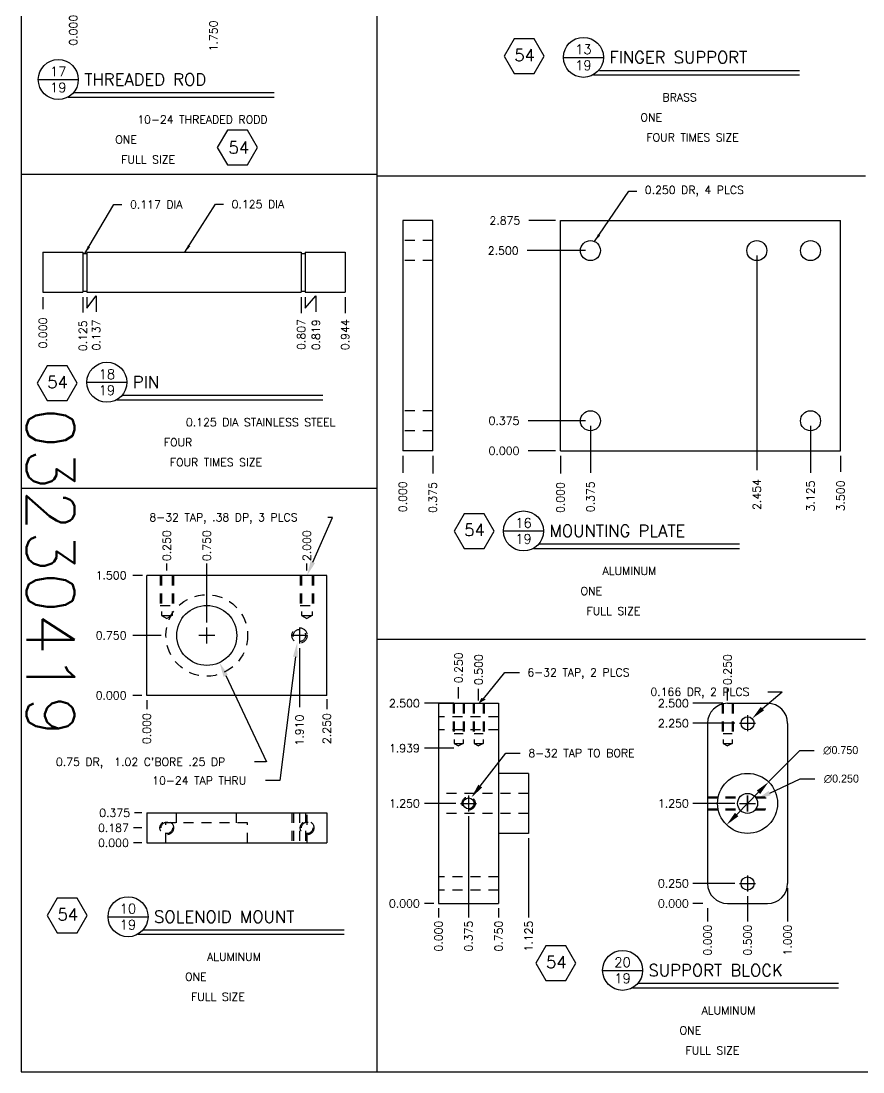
# Model space of a CAD drawing. Extents: x 0 to 33, y 0 to 24.
# Drawn here: x 0 to 10.52, y 0 to 13.13 of the extents above; entities that cross this region are included whole.
import ezdxf
from ezdxf.enums import TextEntityAlignment as Align

# ---------------------------------------------------------------- set-up
doc = ezdxf.new("R2010")
doc.units = 0
doc.header["$MEASUREMENT"] = 0
doc.linetypes.add('HIDDEN2', pattern=[0.1875, 0.125, -0.0625])
doc.layers.get('0').update_dxf_attribs({"linetype": 'CONTINUOUS'})
doc.layers.get('DEFPOINTS').update_dxf_attribs({"linetype": 'CONTINUOUS'})
for name, color, linetype in [('BORDER', 5, 'CONTINUOUS'), ('DIM', 1, 'CONTINUOUS'), ('HATCH', 2, 'CONTINUOUS'), ('HIDDEN2', 6, 'HIDDEN2'), ('OBJECT', 3, 'CONTINUOUS'), ('TEXT', 1, 'CONTINUOUS')]:
    doc.layers.add(name, color=color, linetype=linetype)
doc.styles.add('ROMANS', font='romans')
doc.styles.add('SIMPLEX', font='SIMPLEX')
doc.dimstyles.get("Standard").update_dxf_attribs({"dimtxt": 0.1, "dimasz": 0.18, "dimexe": 0.18, "dimexo": 0.063, "dimgap": 0.1, "dimtad": 0, "dimtih": 1, "dimtoh": 1, "dimdec": 3, "dimzin": 0, "dimdsep": 46, "dimtxsty": 'Standard', "dimcen": 0.1, "dimclrd": 1, "dimclre": 1, "dimclrt": 1, "dimadec": 0, "dimazin": 0, "dimtfac": 0.8, "dimtdec": 4, "dimtofl": 0, "dimtmove": 0, "dimatfit": 3, "dimfxl": 1, "dimtolj": 1, "dimtzin": 0, "dimarcsym": 0})
doc.dimstyles.new('STANDARD$6', dxfattribs={"dimtxt": 0.1, "dimasz": 0.1, "dimexe": 0.1, "dimexo": 0.063, "dimgap": 0.1, "dimtad": 0, "dimtih": 1, "dimtoh": 1, "dimdec": 3, "dimzin": 0, "dimdsep": 46, "dimtxsty": 'SIMPLEX', "dimcen": 0.05, "dimclrd": 1, "dimclre": 1, "dimclrt": 1, "dimadec": 0, "dimazin": 0, "dimtfac": 0.8, "dimtdec": 3, "dimtofl": 0, "dimtmove": 2, "dimatfit": 3, "dimfxl": 1, "dimtolj": 1, "dimtzin": 0, "dimarcsym": 0})
doc.dimstyles.new('STANDARD$7', dxfattribs={"dimtxt": 0.1, "dimasz": 0.1, "dimexe": 0.1, "dimexo": 0.063, "dimgap": 0.1, "dimtad": 0, "dimtih": 1, "dimtoh": 1, "dimdec": 3, "dimzin": 0, "dimdsep": 46, "dimtxsty": 'SIMPLEX', "dimcen": 0.05, "dimclrd": 1, "dimclre": 1, "dimclrt": 1, "dimadec": 0, "dimazin": 0, "dimtfac": 0.8, "dimtdec": 3, "dimtofl": 0, "dimtmove": 2, "dimatfit": 3, "dimfxl": 1, "dimtolj": 1, "dimtzin": 0, "dimarcsym": 0})

# ---------------------------------------------------------------- blocks, each defined once
blk = doc.blocks.new('*D11')
at = {"color": 1, "linetype": 'ByBlock', "transparency": 16777216}
for p, q in [((5.806, 8.684), (6.194, 9.079)), ((6.194, 9.079), (6.374, 9.079)), ((5.407, 8.277), (5.68, 8.556))]:
    blk.add_line(p, q, dxfattribs=at)
for points in [[(5.658, 8.577), (5.701, 8.535), (5.806, 8.684)], [(5.385, 8.299), (5.428, 8.256), (5.281, 8.149)]]:
    blk.add_solid(points, dxfattribs=at)
at = {"layer": 'DEFPOINTS', "color": 0, "linetype": 'ByBlock', "transparency": 16777216}
for p in [(5.806, 8.684), (5.281, 8.149)]:
    blk.add_point(p, dxfattribs=at)
at = {"color": 1, "linetype": 'ByBlock', "transparency": 16777216, "insert": (6.707, 9.079), "char_height": 0.1, "attachment_point": 5}
blk.add_mtext('\\A1;∅0.750', dxfattribs=at)
blk = doc.blocks.new('*D12')
at = {"color": 1, "linetype": 'ByBlock', "transparency": 16777216}
for p, q in [((5.82, 8.545), (6.202, 8.723)), ((6.202, 8.723), (6.382, 8.723)), ((5.443, 8.417), (5.643, 8.417)), ((5.543, 8.317), (5.543, 8.517))]:
    blk.add_line(p, q, dxfattribs=at)
blk.add_solid([(5.807, 8.572), (5.832, 8.518), (5.657, 8.469)], dxfattribs=at)
at = {"layer": 'DEFPOINTS', "color": 0, "linetype": 'ByBlock', "transparency": 16777216}
for p in [(5.657, 8.469), (5.43, 8.364)]:
    blk.add_point(p, dxfattribs=at)
at = {"color": 1, "linetype": 'ByBlock', "transparency": 16777216, "insert": (6.715, 8.723), "char_height": 0.1, "attachment_point": 5}
blk.add_mtext('\\A1;∅0.250', dxfattribs=at)
blk = doc.blocks.new('P-TITLE')
at = {"layer": 'OBJECT'}
for p, q in [((-1.562, -0.638), (-1.062, -0.638)), ((1.387, -0.862), (-1.188, -0.862)), ((-1.113, -0.8), (1.387, -0.8))]:
    blk.add_line(p, q, dxfattribs=at)
blk.add_circle((-1.312, -0.638), 0.25, dxfattribs=at)
at = {"layer": 'OBJECT', "style": 'ROMANS'}
for tag, p in [('NO.', (-1.312, -0.538)), ('PAGE', (-1.312, -0.738))]:
    blk.add_attdef(tag, text='', height=0.12, dxfattribs=at).set_placement(p, align=Align.MIDDLE)
for tag, p, height in [('DESCRIPTION', (-0.988, -0.712), 0.15), ('MATERIAL', (-0.325, -1.188), 0.1), ('#_REQUIRED', (-0.6, -1.438), 0.1), ('SCALE', (-0.525, -1.688), 0.1)]:
    blk.add_attdef(tag, p, '', height=height, dxfattribs=at)
at = {"layer": 'OBJECT', "style": 'ROMANS', "flags": 2}
for tag, p in [('MATERIAL:', (-1.163, -1.188)), ('REQD:', (-1.163, -1.438)), ('SCALE:', (-1.163, -1.688))]:
    blk.add_attdef(tag, p, '', height=0.1, dxfattribs=at)
blk = doc.blocks.new('*D44')
at = {"color": 1, "linetype": 'ByBlock', "transparency": 16777216}
blk.add_line((52.896, 4.791), (52.554, 4.791), dxfattribs=at)
at = {"layer": 'DEFPOINTS', "color": 0, "linetype": 'ByBlock', "transparency": 16777216}
for p in [(52.554, 4.791), (52.959, 4.791), (52.959, 4.791)]:
    blk.add_point(p, dxfattribs=at)
at = {"color": 1, "linetype": 'ByBlock', "transparency": 16777216, "insert": (52.254, 4.791), "char_height": 0.1, "attachment_point": 5, "style": 'SIMPLEX'}
blk.add_mtext('\\A1;0.000', dxfattribs=at)
blk = doc.blocks.new('*D45')
at = {"color": 1, "linetype": 'ByBlock', "transparency": 16777216}
blk.add_line((53.271, 5.166), (52.554, 5.166), dxfattribs=at)
at = {"layer": 'DEFPOINTS', "color": 0, "linetype": 'ByBlock', "transparency": 16777216}
for p in [(52.554, 5.166), (53.334, 5.166), (52.959, 4.791)]:
    blk.add_point(p, dxfattribs=at)
at = {"color": 1, "linetype": 'ByBlock', "transparency": 16777216, "insert": (52.254, 5.166), "char_height": 0.1, "attachment_point": 5, "style": 'SIMPLEX'}
blk.add_mtext('\\A1;0.375', dxfattribs=at)
blk = doc.blocks.new('*D46')
at = {"color": 1, "linetype": 'ByBlock', "transparency": 16777216}
blk.add_line((53.271, 7.291), (52.544, 7.291), dxfattribs=at)
at = {"layer": 'DEFPOINTS', "color": 0, "linetype": 'ByBlock', "transparency": 16777216}
for p in [(52.544, 7.291), (53.334, 7.291), (52.959, 4.791)]:
    blk.add_point(p, dxfattribs=at)
at = {"color": 1, "linetype": 'ByBlock', "transparency": 16777216, "insert": (52.244, 7.291), "char_height": 0.1, "attachment_point": 5, "style": 'SIMPLEX'}
blk.add_mtext('\\A1;2.500', dxfattribs=at)
blk = doc.blocks.new('*D47')
at = {"color": 1, "linetype": 'ByBlock', "transparency": 16777216}
blk.add_line((52.896, 7.666), (52.565, 7.666), dxfattribs=at)
at = {"layer": 'DEFPOINTS', "color": 0, "linetype": 'ByBlock', "transparency": 16777216}
for p in [(52.565, 7.666), (52.959, 7.666), (52.959, 4.791)]:
    blk.add_point(p, dxfattribs=at)
at = {"color": 1, "linetype": 'ByBlock', "transparency": 16777216, "insert": (52.265, 7.666), "char_height": 0.1, "attachment_point": 5, "style": 'SIMPLEX'}
blk.add_mtext('\\A1;2.875', dxfattribs=at)
blk = doc.blocks.new('*D48')
at = {"color": 1, "linetype": 'ByBlock', "transparency": 16777216}
blk.add_line((52.959, 4.728), (52.959, 4.507), dxfattribs=at)
at = {"layer": 'DEFPOINTS', "color": 0, "linetype": 'ByBlock', "transparency": 16777216}
for p in [(52.959, 4.791), (52.959, 4.791), (52.959, 4.507)]:
    blk.add_point(p, dxfattribs=at)
at = {"color": 1, "linetype": 'ByBlock', "transparency": 16777216, "insert": (52.959, 4.207), "char_height": 0.1, "attachment_point": 5, "rotation": 90, "style": 'SIMPLEX'}
blk.add_mtext('\\A1;0.000', dxfattribs=at)
blk = doc.blocks.new('*D49')
at = {"color": 1, "linetype": 'ByBlock', "transparency": 16777216}
blk.add_line((53.334, 5.103), (53.334, 4.517), dxfattribs=at)
at = {"layer": 'DEFPOINTS', "color": 0, "linetype": 'ByBlock', "transparency": 16777216}
for p in [(53.334, 5.166), (52.959, 4.791), (53.334, 4.517)]:
    blk.add_point(p, dxfattribs=at)
at = {"color": 1, "linetype": 'ByBlock', "transparency": 16777216, "insert": (53.334, 4.217), "char_height": 0.1, "attachment_point": 5, "rotation": 90, "style": 'SIMPLEX'}
blk.add_mtext('\\A1;0.375', dxfattribs=at)
blk = doc.blocks.new('*D50')
at = {"color": 1, "linetype": 'ByBlock', "transparency": 16777216}
blk.add_line((56.084, 5.103), (56.084, 4.517), dxfattribs=at)
at = {"layer": 'DEFPOINTS', "color": 0, "linetype": 'ByBlock', "transparency": 16777216}
for p in [(56.084, 5.166), (52.959, 4.791), (56.084, 4.517)]:
    blk.add_point(p, dxfattribs=at)
at = {"color": 1, "linetype": 'ByBlock', "transparency": 16777216, "insert": (56.084, 4.227), "char_height": 0.1, "attachment_point": 5, "rotation": 90, "style": 'SIMPLEX'}
blk.add_mtext('\\A1;3.125', dxfattribs=at)
blk = doc.blocks.new('*D51')
at = {"color": 1, "linetype": 'ByBlock', "transparency": 16777216}
blk.add_line((56.459, 4.728), (56.459, 4.528), dxfattribs=at)
at = {"layer": 'DEFPOINTS', "color": 0, "linetype": 'ByBlock', "transparency": 16777216}
for p in [(52.959, 4.791), (56.459, 4.791), (56.459, 4.528)]:
    blk.add_point(p, dxfattribs=at)
at = {"color": 1, "linetype": 'ByBlock', "transparency": 16777216, "insert": (56.459, 4.228), "char_height": 0.1, "attachment_point": 5, "rotation": 90, "style": 'SIMPLEX'}
blk.add_mtext('\\A1;3.500', dxfattribs=at)
blk = doc.blocks.new('*D52')
at = {"color": 1, "linetype": 'ByBlock', "transparency": 16777216}
blk.add_line((50.989, 4.728), (50.989, 4.517), dxfattribs=at)
at = {"layer": 'DEFPOINTS', "color": 0, "linetype": 'ByBlock', "transparency": 16777216}
for p in [(50.989, 4.791), (50.989, 4.791), (50.989, 4.517)]:
    blk.add_point(p, dxfattribs=at)
at = {"color": 1, "linetype": 'ByBlock', "transparency": 16777216, "insert": (50.989, 4.217), "char_height": 0.1, "attachment_point": 5, "rotation": 90, "style": 'SIMPLEX'}
blk.add_mtext('\\A1;0.000', dxfattribs=at)
blk = doc.blocks.new('*D53')
at = {"color": 1, "linetype": 'ByBlock', "transparency": 16777216}
blk.add_line((51.364, 4.728), (51.364, 4.507), dxfattribs=at)
at = {"layer": 'DEFPOINTS', "color": 0, "linetype": 'ByBlock', "transparency": 16777216}
for p in [(50.989, 4.791), (51.364, 4.791), (51.364, 4.507)]:
    blk.add_point(p, dxfattribs=at)
at = {"color": 1, "linetype": 'ByBlock', "transparency": 16777216, "insert": (51.364, 4.207), "char_height": 0.1, "attachment_point": 5, "rotation": 90, "style": 'SIMPLEX'}
blk.add_mtext('\\A1;0.375', dxfattribs=at)
blk = doc.blocks.new('*D54')
at = {"color": 1, "linetype": 'ByBlock', "transparency": 16777216}
blk.add_line((64.508, 15.714), (64.624, 15.714), dxfattribs=at)
at = {"layer": 'DEFPOINTS', "color": 0, "linetype": 'ByBlock', "transparency": 16777216}
for p in [(64.445, 15.714), (64.624, 15.714), (60.095, 15.189)]:
    blk.add_point(p, dxfattribs=at)
at = {"color": 1, "linetype": 'ByBlock', "transparency": 16777216, "insert": (64.921, 15.714), "char_height": 0.1, "attachment_point": 5, "style": 'SIMPLEX'}
blk.add_mtext('\\A1;0.526', dxfattribs=at)
blk = doc.blocks.new('*D56')
at = {"color": 1, "linetype": 'ByBlock', "transparency": 16777216}
for p, q in [((36.24, 10.549), (36.239, 10.827)), ((36.239, 10.827), (36.239, 10.627)), ((36.24, 10.686), (36.24, 10.549))]:
    blk.add_line(p, q, dxfattribs=at)
at = {"layer": 'DEFPOINTS', "color": 0, "linetype": 'ByBlock', "transparency": 16777216}
for p in [(36.24, 10.749), (36.24, 10.749), (36.239, 10.627)]:
    blk.add_point(p, dxfattribs=at)
at = {"color": 1, "linetype": 'ByBlock', "transparency": 16777216, "insert": (36.239, 10.327), "char_height": 0.1, "attachment_point": 5, "rotation": 90, "style": 'SIMPLEX'}
blk.add_mtext('\\A1;0.000', dxfattribs=at)
blk = doc.blocks.new('*D57')
at = {"color": 1, "linetype": 'ByBlock', "transparency": 16777216}
blk.add_line((37.99, 10.686), (37.99, 10.546), dxfattribs=at)
at = {"layer": 'DEFPOINTS', "color": 0, "linetype": 'ByBlock', "transparency": 16777216}
for p in [(36.24, 10.749), (37.99, 10.749), (37.99, 10.546)]:
    blk.add_point(p, dxfattribs=at)
at = {"color": 1, "linetype": 'ByBlock', "transparency": 16777216, "insert": (37.99, 10.256), "char_height": 0.1, "attachment_point": 5, "rotation": 90, "style": 'SIMPLEX'}
blk.add_mtext('\\A1;1.750', dxfattribs=at)
blk = doc.blocks.new('*D58')
at = {"color": 1, "linetype": 'ByBlock', "transparency": 16777216}
blk.add_line((57.88, 10.161), (57.88, 7.481), dxfattribs=at)
at = {"layer": 'DEFPOINTS', "color": 0, "linetype": 'ByBlock', "transparency": 16777216}
for p in [(57.88, 10.224), (55.426, 7.724), (57.88, 7.481)]:
    blk.add_point(p, dxfattribs=at)
at = {"color": 1, "linetype": 'ByBlock', "transparency": 16777216, "insert": (57.88, 7.178), "char_height": 0.1, "attachment_point": 5, "rotation": 90, "style": 'SIMPLEX'}
blk.add_mtext('\\A1;2.454', dxfattribs=at)
blk = doc.blocks.new('*D59')
at = {"color": 1, "linetype": 'ByBlock', "transparency": 16777216}
blk.add_line((42.472, 7.387), (42.472, 7.241), dxfattribs=at)
at = {"layer": 'DEFPOINTS', "color": 0, "linetype": 'ByBlock', "transparency": 16777216}
for p in [(42.472, 7.45), (42.472, 7.45), (42.472, 7.241)]:
    blk.add_point(p, dxfattribs=at)
at = {"color": 1, "linetype": 'ByBlock', "transparency": 16777216, "insert": (42.472, 6.941), "char_height": 0.1, "attachment_point": 5, "rotation": 90, "style": 'SIMPLEX'}
blk.add_mtext('\\A1;0.000', dxfattribs=at)
blk = doc.blocks.new('*D60')
at = {"color": 1, "linetype": 'ByBlock', "transparency": 16777216}
blk.add_line((42.972, 7.387), (42.972, 7.197), dxfattribs=at)
at = {"layer": 'DEFPOINTS', "color": 0, "linetype": 'ByBlock', "transparency": 16777216}
for p in [(42.472, 7.45), (42.972, 7.45), (42.972, 7.197)]:
    blk.add_point(p, dxfattribs=at)
at = {"color": 1, "linetype": 'ByBlock', "transparency": 16777216, "insert": (42.972, 6.907), "char_height": 0.1, "attachment_point": 5, "rotation": 90, "style": 'SIMPLEX'}
blk.add_mtext('\\A1;0.125', dxfattribs=at)
blk = doc.blocks.new('*D61')
at = {"color": 1, "linetype": 'ByBlock', "transparency": 16777216}
blk.add_line((45.7, 7.387), (45.7, 7.19), dxfattribs=at)
at = {"layer": 'DEFPOINTS', "color": 0, "linetype": 'ByBlock', "transparency": 16777216}
for p in [(42.472, 7.45), (45.7, 7.45), (45.7, 7.19)]:
    blk.add_point(p, dxfattribs=at)
at = {"color": 1, "linetype": 'ByBlock', "transparency": 16777216, "insert": (45.7, 6.923), "char_height": 0.1, "attachment_point": 5, "rotation": 90, "style": 'SIMPLEX'}
blk.add_mtext('\\A1;0.807', dxfattribs=at)
blk = doc.blocks.new('*D62')
at = {"color": 1, "linetype": 'ByBlock', "transparency": 16777216}
blk.add_line((46.248, 7.387), (46.248, 7.19), dxfattribs=at)
at = {"layer": 'DEFPOINTS', "color": 0, "linetype": 'ByBlock', "transparency": 16777216}
for p in [(42.472, 7.45), (46.248, 7.45), (46.248, 7.19)]:
    blk.add_point(p, dxfattribs=at)
at = {"color": 1, "linetype": 'ByBlock', "transparency": 16777216, "insert": (46.248, 6.92), "char_height": 0.1, "attachment_point": 5, "rotation": 90, "style": 'SIMPLEX'}
blk.add_mtext('\\A1;0.944', dxfattribs=at)
blk = doc.blocks.new('*D63')
at = {"color": 1, "linetype": 'ByBlock', "transparency": 16777216}
for p, q in [((43.02, 7.25), (43.139, 7.406)), ((43.02, 7.387), (43.02, 7.25)), ((43.139, 7.406), (43.139, 7.206))]:
    blk.add_line(p, q, dxfattribs=at)
at = {"layer": 'DEFPOINTS', "color": 0, "linetype": 'ByBlock', "transparency": 16777216}
for p in [(42.472, 7.45), (43.02, 7.45), (43.139, 7.206)]:
    blk.add_point(p, dxfattribs=at)
at = {"color": 1, "linetype": 'ByBlock', "transparency": 16777216, "insert": (43.139, 6.916), "char_height": 0.1, "attachment_point": 5, "rotation": 90, "style": 'SIMPLEX'}
blk.add_mtext('\\A1;0.137', dxfattribs=at)
blk = doc.blocks.new('*D64')
at = {"color": 1, "linetype": 'ByBlock', "transparency": 16777216}
for p, q in [((45.748, 7.25), (45.884, 7.406)), ((45.748, 7.387), (45.748, 7.25)), ((45.884, 7.406), (45.884, 7.206))]:
    blk.add_line(p, q, dxfattribs=at)
at = {"layer": 'DEFPOINTS', "color": 0, "linetype": 'ByBlock', "transparency": 16777216}
for p in [(42.472, 7.45), (45.748, 7.45), (45.884, 7.206)]:
    blk.add_point(p, dxfattribs=at)
at = {"color": 1, "linetype": 'ByBlock', "transparency": 16777216, "insert": (45.884, 6.918), "char_height": 0.1, "attachment_point": 5, "rotation": 90, "style": 'SIMPLEX'}
blk.add_mtext('\\A1;0.819', dxfattribs=at)

msp = doc.modelspace()

# ---------------------------------------------------------------- linework, layer by layer
at = {"layer": 'BORDER'}
for p, q in [((0, 21), (0, 0)), ((4.4446, 21), (4.4446, 0)), ((0, 11.21089), (4.4446, 11.21089)), ((4.4446, 11.19108), (10.55197, 11.19108)), ((0, 7.29016), (4.4446, 7.29016)), ((4.4446, 5.40383), (10.55197, 5.40383)), ((0, 0), (33, 0))]:
    msp.add_line(p, q, dxfattribs=at)
at = {"layer": 'DIM'}
for p, q in [((1.82143, 6.26214), (1.82143, 6.34919)), ((2.32143, 5.61213), (2.32143, 6.34919)), ((3.57143, 6.26214), (3.57143, 6.34919)), ((1.51607, 6.20214), (1.39764, 6.20214)), ((2.31902, 5.55214), (2.31902, 5.35214)), ((3.4799, 5.55214), (3.4799, 5.35214)), ((1.75296, 5.45214), (1.39764, 5.45214)), ((2.42143, 5.45214), (2.22143, 5.45214)), ((3.5799, 5.45214), (3.3799, 5.45214)), ((3.4799, 5.29215), (3.4799, 4.55509)), ((5.4678, 4.66405), (5.4678, 4.80767)), ((5.7178, 4.6413), (5.7178, 4.78492)), ((8.82851, 4.6413), (8.82851, 4.78492)), ((1.51143, 4.70214), (1.39764, 4.70214)), ((1.57143, 4.64214), (1.57143, 4.53125)), ((3.82143, 4.6571), (3.82143, 4.53125)), ((5.4078, 4.60405), (5.04306, 4.60405)), ((8.76851, 4.60405), (8.39331, 4.60405)), ((8.91851, 4.35438), (8.39331, 4.35438)), ((8.97851, 4.35438), (9.17851, 4.35438)), ((9.07851, 4.45438), (9.07851, 4.25438)), ((5.4078, 4.04339), (5.04306, 4.04339)), ((5.5928, 3.45405), (5.5928, 3.25405)), ((9.07851, 3.45438), (9.07851, 3.25438)), ((5.4328, 3.35405), (5.04306, 3.35405)), ((5.4928, 3.35405), (5.6928, 3.35405)), ((8.91851, 3.35438), (8.39331, 3.35438)), ((8.97851, 3.35438), (9.17851, 3.35438)), ((1.51143, 3.23558), (1.41746, 3.23558)), ((5.5928, 3.19405), (5.5928, 1.93009)), ((1.51143, 3.04808), (1.40737, 3.04808)), ((6.3428, 2.91938), (6.3428, 1.93009)), ((1.51143, 2.86058), (1.40737, 2.86058)), ((9.07851, 2.45438), (9.07851, 2.25438)), ((8.91851, 2.35438), (8.39331, 2.35438)), ((8.97851, 2.35438), (9.17851, 2.35438)), ((9.57851, 2.29405), (9.57851, 1.87838)), ((5.1578, 2.10405), (5.04306, 2.10405)), ((8.51851, 2.10405), (8.39331, 2.10405)), ((9.07851, 2.19438), (9.07851, 1.87838)), ((5.2178, 2.04405), (5.2178, 1.93009)), ((5.9678, 2.04405), (5.9678, 1.93009)), ((8.57851, 2.04405), (8.57851, 1.87838))]:
    msp.add_line(p, q, dxfattribs=at)
at = {"layer": 'DIM', "color": 1}
for p, q in [((5.78075, 4.66177), (6.04664, 4.99015)), ((6.04664, 4.99015), (6.22664, 4.99015)), ((5.73808, 3.57039), (6.05862, 3.98243)), ((6.05862, 3.98243), (6.23862, 3.98243))]:
    msp.add_line(p, q, dxfattribs=at)
for points in [[(5.80886, 4.65128), (5.75264, 4.67226), (5.7178, 4.60405)], [(5.76176, 3.55197), (5.7144, 3.58881), (5.62756, 3.42832)]]:
    msp.add_solid(points, dxfattribs=at)
at = {"layer": 'HATCH'}
for points in [[(6.16112, 12.90196), (6.03612, 12.68545), (6.16112, 12.46894), (6.41112, 12.46894), (6.53612, 12.68545), (6.41112, 12.90196)], [(2.57801, 11.76341), (2.45301, 11.5469), (2.57801, 11.3304), (2.82801, 11.3304), (2.95301, 11.5469), (2.82801, 11.76341)], [(0.32571, 8.81864), (0.20071, 8.60213), (0.32571, 8.38563), (0.57571, 8.38563), (0.70071, 8.60213), (0.57571, 8.81864)], [(5.53537, 6.97172), (5.41037, 6.75521), (5.53537, 6.53871), (5.78537, 6.53871), (5.91037, 6.75521), (5.78537, 6.97172)], [(0.45321, 2.17072), (0.32821, 1.95422), (0.45321, 1.73771), (0.70321, 1.73771), (0.82821, 1.95422), (0.70321, 2.17072)], [(6.55787, 1.57568), (6.43287, 1.35917), (6.55787, 1.14267), (6.80787, 1.14267), (6.93287, 1.35917), (6.80787, 1.57568)]]:
    msp.add_lwpolyline(points, close=True, dxfattribs=at)
at = {"layer": 'HIDDEN2'}
for p, q in [((5.14512, 10.38283), (4.77012, 10.38283)), ((5.14512, 10.13283), (4.77012, 10.13283)), ((5.14512, 8.25783), (4.77012, 8.25783)), ((5.14512, 8.00783), (4.77012, 8.00783)), ((1.73943, 6.20214), (1.73943, 5.82714)), ((1.75343, 6.20214), (1.75343, 5.70214)), ((1.88943, 6.20214), (1.88943, 5.70214)), ((1.90343, 6.20214), (1.90343, 5.82714)), ((3.48943, 6.20214), (3.48943, 5.82714)), ((3.50343, 6.20214), (3.50343, 5.70214)), ((3.63943, 6.20214), (3.63943, 5.70214)), ((3.65343, 6.20214), (3.65343, 5.82714)), ((1.73943, 5.82714), (1.90343, 5.82714)), ((3.48943, 5.82714), (3.65343, 5.82714)), ((1.75343, 5.70214), (1.88943, 5.70214)), ((1.75343, 5.70214), (1.82143, 5.66288)), ((1.88943, 5.70214), (1.82143, 5.66288)), ((3.50343, 5.70214), (3.63943, 5.70214)), ((3.50343, 5.70214), (3.57143, 5.66288)), ((3.63943, 5.70214), (3.57143, 5.66288)), ((5.3988, 4.60405), (5.3988, 4.22905)), ((5.4108, 4.60405), (5.4108, 4.10405)), ((5.5248, 4.60405), (5.5248, 4.10405)), ((5.5368, 4.60405), (5.5368, 4.22905)), ((5.6488, 4.60405), (5.6488, 4.22905)), ((5.6608, 4.60405), (5.6608, 4.10405)), ((5.7748, 4.60405), (5.7748, 4.10405)), ((5.7868, 4.60405), (5.7868, 4.22905)), ((8.75951, 4.60405), (8.75951, 4.22905)), ((8.77151, 4.60405), (8.77151, 4.10405)), ((8.88551, 4.60405), (8.88551, 4.10405)), ((8.89751, 4.60405), (8.89751, 4.22905)), ((5.9678, 4.43638), (5.2178, 4.43638)), ((5.9678, 4.27238), (5.2178, 4.27238)), ((5.4108, 4.22905), (5.5248, 4.22905)), ((5.6608, 4.22905), (5.7748, 4.22905)), ((8.77151, 4.22905), (8.88551, 4.22905)), ((5.4108, 4.10405), (5.5248, 4.10405)), ((5.4108, 4.10405), (5.4678, 4.07114)), ((5.5248, 4.10405), (5.4678, 4.07114)), ((5.6608, 4.10405), (5.7178, 4.07114)), ((5.6608, 4.10405), (5.7748, 4.10405)), ((5.7748, 4.10405), (5.7178, 4.07114)), ((8.77151, 4.10405), (8.88551, 4.10405)), ((8.77151, 4.10405), (8.82851, 4.07114)), ((8.88551, 4.10405), (8.82851, 4.07114)), ((6.3428, 3.47938), (5.2178, 3.47938)), ((8.57851, 3.43605), (8.98387, 3.43605)), ((8.57851, 3.42205), (8.97341, 3.42205)), ((9.17314, 3.43605), (9.32851, 3.43605)), ((9.1836, 3.42205), (9.32851, 3.42205)), ((8.57851, 3.28605), (8.97383, 3.28605)), ((9.18318, 3.28605), (9.32851, 3.28605)), ((1.94402, 3.11036), (1.94402, 3.23558)), ((2.69402, 3.11036), (2.69402, 3.23558)), ((3.3849, 3.23558), (3.3849, 2.86058)), ((3.4039, 3.23558), (3.4039, 2.86058)), ((3.4799, 3.23558), (3.4799, 2.86058)), ((3.5559, 3.23558), (3.5559, 2.86058)), ((3.5749, 2.86058), (3.5749, 3.23558)), ((6.3428, 3.22872), (5.2178, 3.22872)), ((8.57851, 3.27205), (8.98445, 3.27205)), ((9.17256, 3.27205), (9.32851, 3.27205)), ((2.82902, 3.11036), (1.80902, 3.11036)), ((1.80902, 2.86058), (1.80902, 3.11036)), ((2.82902, 2.86058), (2.82902, 3.11036)), ((5.9678, 2.43572), (5.2178, 2.43572)), ((5.9678, 2.27172), (5.2178, 2.27172))]:
    msp.add_line(p, q, dxfattribs=at)
for centre, radius in [((2.32143, 5.45214), 0.51), ((2.32143, 5.45214), 0.51), ((3.4799, 5.45214), 0.095), ((3.4799, 5.45214), 0.076), ((5.5928, 3.35405), 0.082), ((1.82143, 3.04808), 0.08547), ((1.82143, 3.04808), 0.07147), ((3.5749, 3.04808), 0.08547), ((3.5749, 3.04808), 0.07147)]:
    msp.add_circle(centre, radius, dxfattribs=at)
at = {"layer": 'OBJECT'}
for p, q in [((5.14512, 10.63283), (4.77012, 10.63283)), ((4.77012, 10.63283), (4.77012, 7.75783)), ((5.14512, 7.75783), (5.14512, 10.63283)), ((6.73976, 10.63283), (10.23976, 10.63283)), ((6.73976, 7.75783), (6.73976, 10.63283)), ((10.23976, 7.75783), (10.23976, 10.63283)), ((0.27334, 10.23736), (0.77334, 10.23736)), ((0.27334, 10.23736), (0.27334, 9.73736)), ((0.77334, 10.23736), (0.77334, 9.73736)), ((0.77334, 10.22136), (0.82134, 10.22136)), ((0.82134, 10.23736), (0.82134, 9.73736)), ((0.82134, 10.23736), (3.50134, 10.23736)), ((3.50134, 10.23736), (3.50134, 9.73736)), ((3.50134, 10.22136), (3.54934, 10.22136)), ((3.54934, 10.23736), (3.54934, 9.73736)), ((3.54934, 10.23736), (4.04934, 10.23736)), ((4.04934, 10.23736), (4.04934, 9.73736)), ((0.27334, 9.73736), (0.77334, 9.73736)), ((0.77334, 9.75336), (0.82134, 9.75336)), ((0.82134, 9.73736), (3.50134, 9.73736)), ((3.50134, 9.75336), (3.54934, 9.75336)), ((3.54934, 9.73736), (4.04934, 9.73736)), ((5.14512, 7.75783), (4.77012, 7.75783)), ((6.73976, 7.75783), (10.23976, 7.75783)), ((1.57143, 4.70214), (1.57143, 6.20214)), ((3.82143, 6.20214), (1.57143, 6.20214)), ((3.82143, 4.70214), (3.82143, 6.20214)), ((3.82143, 4.70214), (1.57143, 4.70214)), ((5.2178, 4.60405), (5.2178, 2.10405)), ((5.2178, 4.60405), (5.9678, 4.60405)), ((5.9678, 4.60405), (5.9678, 2.10405)), ((8.82851, 4.60405), (9.32851, 4.60405)), ((8.57851, 4.35405), (8.57851, 2.35405)), ((9.57851, 4.35405), (9.57851, 2.35405)), ((6.3428, 3.72938), (5.9678, 3.72938)), ((6.3428, 3.72938), (6.3428, 2.97938)), ((1.57143, 3.23558), (3.82143, 3.23558)), ((1.57143, 3.23558), (1.57143, 2.86058)), ((3.82143, 3.23558), (3.82143, 2.86058)), ((6.3428, 2.97938), (5.9678, 2.97938)), ((1.57143, 2.86058), (3.82143, 2.86058)), ((5.2178, 2.10405), (5.9678, 2.10405)), ((8.82851, 2.10405), (9.32851, 2.10405))]:
    msp.add_line(p, q, dxfattribs=at)
at = {"layer": 'OBJECT', "color": 1}
for p in [(9.26447, 4.53889), (9.33065, 4.7474)]:
    msp.add_line(p, (9.51065, 4.7474), dxfattribs=at)
at = {"layer": 'OBJECT'}
for centre, radius in [((7.11476, 10.25783), 0.125), ((9.19376, 10.25783), 0.125), ((9.86476, 10.25783), 0.125), ((7.11476, 8.13283), 0.125), ((9.86476, 8.13283), 0.125), ((2.32143, 5.45214), 0.375), ((9.07851, 4.35438), 0.082), ((9.07851, 3.35438), 0.375), ((5.5928, 3.35405), 0.068), ((9.07851, 3.35438), 0.125), ((9.07851, 3.35438), 0.125), ((9.07851, 2.35438), 0.082)]:
    msp.add_circle(centre, radius, dxfattribs=at)
for centre, start, end in [((8.82851, 4.35405), 90, 180), ((9.32851, 4.35405), 0, 90), ((8.82851, 2.35405), 180, 270), ((9.32851, 2.35405), 270, 0)]:
    msp.add_arc(centre, 0.25, start, end, dxfattribs=at)
at = {"layer": 'OBJECT', "color": 1}
msp.add_solid([(9.28538, 4.51737), (9.24356, 4.5604), (9.13538, 4.41345)], dxfattribs=at)
at = {"layer": 'TEXT', "color": 1}
for p, q in [((3.64627, 6.36702), (3.89126, 6.92637)), ((3.89126, 6.92637), (3.83283, 6.92637)), ((3.42809, 5.18321), (3.23381, 3.63907)), ((2.55758, 4.94989), (3.06724, 3.87292)), ((3.0589, 3.87292), (2.91698, 3.87292)), ((3.06484, 3.87292), (3.05649, 3.87292)), ((3.23381, 3.63907), (3.05381, 3.63907))]:
    msp.add_line(p, q, dxfattribs=at)
for points in [[(3.61879, 6.37905), (3.67375, 6.35498), (3.57405, 6.20214)], [(3.45786, 5.17949), (3.39832, 5.18694), (3.45045, 5.36182)], [(2.5847, 4.96272), (2.53047, 4.93706), (2.48059, 5.11259)]]:
    msp.add_solid(points, dxfattribs=at)

# ---------------------------------------------------------------- block references
at = {"layer": 'DIM'}
ref = msp.add_blockref('P-TITLE', (8.33957, 13.30941), dxfattribs=at)
ref.add_attrib('SCALE', 'FOUR TIMES SIZE', (7.81457, 11.62191), dxfattribs={"layer": 'OBJECT', "height": 0.1, "style": 'ROMANS'})
ref.add_attrib('#_REQUIRED', 'ONE', (7.73957, 11.87143), dxfattribs={"layer": 'OBJECT', "height": 0.1, "style": 'ROMANS'})
ref.add_attrib('MATERIAL', 'BRASS', (8.01457, 12.12191), dxfattribs={"layer": 'OBJECT', "height": 0.1, "style": 'ROMANS'})
ref.add_attrib('NO.', '13', dxfattribs={"layer": 'OBJECT', "height": 0.12, "style": 'ROMANS'}).set_placement((7.02707, 12.77191), align=Align.MIDDLE)
ref.add_attrib('DESCRIPTION', 'FINGER SUPPORT', (7.35207, 12.59691), dxfattribs={"layer": 'OBJECT', "height": 0.15, "style": 'ROMANS'})
ref.add_attrib('PAGE', '19', dxfattribs={"layer": 'OBJECT', "height": 0.12, "style": 'ROMANS'}).set_placement((7.02707, 12.57191), align=Align.MIDDLE)
ref = msp.add_blockref('P-TITLE', (1.7778, 13.03232), dxfattribs=at)
ref.add_attrib('SCALE', 'FULL SIZE', (1.2528, 11.34482), dxfattribs={"layer": 'OBJECT', "height": 0.1, "style": 'ROMANS'})
ref.add_attrib('#_REQUIRED', 'ONE', (1.1778, 11.59434), dxfattribs={"layer": 'OBJECT', "height": 0.1, "style": 'ROMANS'})
ref.add_attrib('MATERIAL', '10-24 THREADED RODD', (1.4528, 11.84482), dxfattribs={"layer": 'OBJECT', "height": 0.1, "style": 'ROMANS'})
ref.add_attrib('NO.', '17', dxfattribs={"layer": 'OBJECT', "height": 0.12, "style": 'ROMANS'}).set_placement((0.4653, 12.49482), align=Align.MIDDLE)
ref.add_attrib('DESCRIPTION', 'THREADED ROD', (0.7903, 12.31982), dxfattribs={"layer": 'OBJECT', "height": 0.15, "style": 'ROMANS'})
ref.add_attrib('PAGE', '19', dxfattribs={"layer": 'OBJECT', "height": 0.12, "style": 'ROMANS'}).set_placement((0.4653, 12.29482), align=Align.MIDDLE)
ref = msp.add_blockref('P-TITLE', (2.385, 9.25165), dxfattribs=at)
ref.add_attrib('SCALE', 'FOUR TIMES SIZE', (1.86, 7.56415), dxfattribs={"layer": 'OBJECT', "height": 0.1, "style": 'ROMANS'})
ref.add_attrib('#_REQUIRED', 'FOUR', (1.785, 7.81367), dxfattribs={"layer": 'OBJECT', "height": 0.1, "style": 'ROMANS'})
ref.add_attrib('MATERIAL', '0.125 DIA STAINLESS STEEL', (2.06, 8.06415), dxfattribs={"layer": 'OBJECT', "height": 0.1, "style": 'ROMANS'})
ref.add_attrib('NO.', '18', dxfattribs={"layer": 'OBJECT', "height": 0.12, "style": 'ROMANS'}).set_placement((1.0725, 8.71415), align=Align.MIDDLE)
ref.add_attrib('DESCRIPTION', 'PIN', (1.3975, 8.53915), dxfattribs={"layer": 'OBJECT', "height": 0.15, "style": 'ROMANS'})
ref.add_attrib('PAGE', '19', dxfattribs={"layer": 'OBJECT', "height": 0.12, "style": 'ROMANS'}).set_placement((1.0725, 8.51415), align=Align.MIDDLE)
ref = msp.add_blockref('P-TITLE', (7.59082, 7.39446), dxfattribs=at)
ref.add_attrib('SCALE', 'FULL SIZE', (7.06582, 5.70696), dxfattribs={"layer": 'OBJECT', "height": 0.1, "style": 'ROMANS'})
ref.add_attrib('#_REQUIRED', 'ONE', (6.99082, 5.95648), dxfattribs={"layer": 'OBJECT', "height": 0.1, "style": 'ROMANS'})
ref.add_attrib('MATERIAL', 'ALUMINUM', (7.26582, 6.20696), dxfattribs={"layer": 'OBJECT', "height": 0.1, "style": 'ROMANS'})
ref.add_attrib('NO.', '16', dxfattribs={"layer": 'OBJECT', "height": 0.12, "style": 'ROMANS'}).set_placement((6.27832, 6.85696), align=Align.MIDDLE)
ref.add_attrib('DESCRIPTION', 'MOUNTING PLATE', (6.60332, 6.68196), dxfattribs={"layer": 'OBJECT', "height": 0.15, "style": 'ROMANS'})
ref.add_attrib('PAGE', '19', dxfattribs={"layer": 'OBJECT', "height": 0.12, "style": 'ROMANS'}).set_placement((6.27832, 6.65696), align=Align.MIDDLE)
ref = msp.add_blockref('P-TITLE', (2.64934, 2.57697), dxfattribs=at)
ref.add_attrib('SCALE', 'FULL SIZE', (2.12434, 0.88947), dxfattribs={"layer": 'OBJECT', "height": 0.1, "style": 'ROMANS'})
ref.add_attrib('#_REQUIRED', 'ONE', (2.04934, 1.13899), dxfattribs={"layer": 'OBJECT', "height": 0.1, "style": 'ROMANS'})
ref.add_attrib('MATERIAL', 'ALUMINUM', (2.32434, 1.38947), dxfattribs={"layer": 'OBJECT', "height": 0.1, "style": 'ROMANS'})
ref.add_attrib('NO.', '10', dxfattribs={"layer": 'OBJECT', "height": 0.12, "style": 'ROMANS'}).set_placement((1.33684, 2.03947), align=Align.MIDDLE)
ref.add_attrib('DESCRIPTION', 'SOLENOID MOUNT', (1.66184, 1.86447), dxfattribs={"layer": 'OBJECT', "height": 0.15, "style": 'ROMANS'})
ref.add_attrib('PAGE', '19', dxfattribs={"layer": 'OBJECT', "height": 0.12, "style": 'ROMANS'}).set_placement((1.33684, 1.83947), align=Align.MIDDLE)
ref = msp.add_blockref('P-TITLE', (8.82883, 1.90715), dxfattribs=at)
ref.add_attrib('SCALE', 'FULL SIZE', (8.30383, 0.21965), dxfattribs={"layer": 'OBJECT', "height": 0.1, "style": 'ROMANS'})
ref.add_attrib('#_REQUIRED', 'ONE', (8.22883, 0.46917), dxfattribs={"layer": 'OBJECT', "height": 0.1, "style": 'ROMANS'})
ref.add_attrib('MATERIAL', 'ALUMINUM', (8.50383, 0.71965), dxfattribs={"layer": 'OBJECT', "height": 0.1, "style": 'ROMANS'})
ref.add_attrib('NO.', '20', dxfattribs={"layer": 'OBJECT', "height": 0.12, "style": 'ROMANS'}).set_placement((7.51633, 1.36965), align=Align.MIDDLE)
ref.add_attrib('DESCRIPTION', 'SUPPORT BLOCK', (7.84133, 1.19465), dxfattribs={"layer": 'OBJECT', "height": 0.15, "style": 'ROMANS'})
ref.add_attrib('PAGE', '19', dxfattribs={"layer": 'OBJECT', "height": 0.12, "style": 'ROMANS'}).set_placement((7.51633, 1.16965), align=Align.MIDDLE)

# ---------------------------------------------------------------- texts
at = {"layer": 'DIM', "style": 'SIMPLEX'}
for s, p in [('0.250', (1.87143, 6.38003)), ('0.750', (2.37142, 6.38003)), ('2.000', (3.62143, 6.38003)), ('0.250', (5.5178, 4.85441)), ('0.500', (5.7678, 4.83166)), ('0.250', (8.8785, 4.83166)), ('1.910', (3.5299, 4.07745))]:
    msp.add_text(s, height=0.1, rotation=90, dxfattribs=at).set_placement(p)
for s, p in [('1.500', (1.31819, 6.15214)), ('0.750', (1.31819, 5.40214)), ('0.000', (1.31819, 4.65214)), ('2.500', (4.98305, 4.55405)), ('2.500', (8.34394, 4.55405)), ('2.250', (8.34394, 4.30438)), ('1.939', (4.98305, 3.99339)), ('1.250', (4.98305, 3.30405)), ('1.250', (8.34394, 3.30438)), ('0.187', (1.34737, 2.99808)), ('0.000', (1.34737, 2.81058)), ('0.250', (8.34394, 2.30438)), ('0.000', (4.98305, 2.05405)), ('0.000', (8.34394, 2.05405))]:
    msp.add_text(s, height=0.1, dxfattribs=at).set_placement(p, align=Align.RIGHT)
at = {"layer": 'DIM', "color": 1, "style": 'SIMPLEX'}
for s, p in [('6-32 TAP, 2 PLCS', (6.32664, 4.99015)), ('8-32 TAP TO BORE', (6.33862, 3.98243))]:
    msp.add_text(s, height=0.1, dxfattribs=at).set_placement(p, align=Align.MIDDLE_LEFT)
at = {"layer": 'DIM', "style": 'SIMPLEX'}
for s, p in [('0.000', (1.62143, 4.48097)), ('2.250', (3.87143, 4.48097)), ('0.000', (5.2678, 1.88998)), ('0.375', (5.6428, 1.88998)), ('0.750', (6.0178, 1.88998)), ('1.125', (6.3928, 1.88998)), ('0.000', (8.62851, 1.83962)), ('0.500', (9.12851, 1.83962)), ('1.000', (9.62851, 1.83962))]:
    msp.add_text(s, height=0.1, rotation=90, dxfattribs=at).set_placement(p, align=Align.RIGHT)
msp.add_text('0.375', height=0.1, dxfattribs=at).set_placement((0.97691, 3.18558))
at = {"layer": 'HATCH', "style": 'SIMPLEX'}
for p in [(6.16343, 12.62457), (2.5935, 11.46934), (0.32803, 8.54125), (5.53769, 6.69433), (0.45553, 1.89334), (6.56018, 1.29829)]:
    msp.add_text('54', height=0.15, dxfattribs=at).set_placement(p)
at = {"layer": 'OBJECT', "style": 'SIMPLEX'}
msp.add_text('03230419', height=0.6, rotation=270, dxfattribs=at).set_placement((0.07013, 8.30271))
at = {"layer": 'OBJECT', "color": 1, "style": 'SIMPLEX'}
msp.add_text('0.166 DR, 2 PLCS', height=0.1, dxfattribs=at).set_placement((7.86345, 4.7474), align=Align.MIDDLE_LEFT)
at = {"layer": 'OBJECT', "color": 1, "char_height": 0.1, "attachment_point": 4, "style": 'SIMPLEX'}
for s, insert in [('{0.117 DIA}', (1.3615, 10.83405)), ('{0.125 DIA}', (2.63147, 10.83665))]:
    msp.add_mtext(s, dxfattribs=dict(at, insert=insert))
at = {"layer": 'TEXT', "color": 1, "style": 'SIMPLEX'}
for s, p in [('8-32 TAP, .38 DP, 3 PLCS', (1.60426, 6.92637)), ("0.75 DR,  1.02 C'BORE .25 DP", (0.43603, 3.87292)), ('10-24 TAP THRU', (1.63952, 3.63907))]:
    msp.add_text(s, height=0.1, dxfattribs=at).set_placement(p, align=Align.MIDDLE_LEFT)
at = {"layer": 'TEXT', "color": 1, "insert": (7.79395, 10.99974), "char_height": 0.1, "attachment_point": 4, "style": 'SIMPLEX'}
msp.add_mtext('{0.250 DR, 4 PLCS}', dxfattribs=at)

# ---------------------------------------------------------------- dimensions: what is measured, and where the dimension line sits
at = {"layer": 'HIDDEN2'}
for feature_location, offset, origin, picture, middle, set_off in [((0.6549593821, 13.4316290395), (-0.0016717787, -0.1221824191), (0.6549593821, 13.4316290395), '*D56', (0.6532876034, 13.0094466205), (-35.5853252438, 2.6828825461)), ((2.40496, 13.43163), (0, -0.20228), (0.65496, 13.43163), '*D57', (2.40496, 12.93887), (-35.58533, 2.68288))]:
    dim = msp.add_ordinate_dim(feature_location=feature_location, offset=offset, dtype=1, origin=origin, dimstyle='STANDARD$6', dxfattribs=at)
    dim.commit()
    dim.dimension.update_dxf_attribs({"geometry": picture, "text_midpoint": middle, "insert": set_off})
at = {"layer": 'OBJECT'}
for feature_location, offset, dtype, origin, picture, middle, set_off in [((9.19376, 10.25783), (0, -2.743), 1, (6.73976, 7.75783), '*D58', (9.19376, 7.21245), (-48.68632, 0.03417)), ((14.82323, 9.73012), (0.17882, 0), 0, (10.47295, 9.2043), '*D54', (15.29966, 9.73012), (-49.62172, -5.98426))]:
    dim = msp.add_ordinate_dim(feature_location=feature_location, offset=offset, dtype=dtype, origin=origin, dimstyle='STANDARD$6', dxfattribs=at)
    dim.commit()
    dim.dimension.update_dxf_attribs({"geometry": picture, "text_midpoint": middle, "insert": set_off})
for feature_location, offset, origin, picture, middle, set_off in [((0.2733406047, 9.7373602715), (0, -0.2090349027), (0.2733406047, 9.7373602715), '*D59', (0.2733406047, 9.2283253688), (-42.1982759453, 2.2875103891)), ((0.77334, 9.73736), (0, -0.25241), (0.27334, 9.73736), '*D60', (0.77334, 9.19447), (-42.19828, 2.28751)), ((3.50134, 9.73736), (0, -0.25972), (0.27334, 9.73736), '*D61', (3.50134, 9.21018), (-42.19828, 2.28751)), ((4.04934, 9.73736), (0, -0.25972), (0.27334, 9.73736), '*D62', (4.04934, 9.2078), (-42.19828, 2.28751)), ((0.82134, 9.73736), (0.11922, -0.24372), (0.27334, 9.73736), '*D63', (0.94056, 9.20316), (-42.19828, 2.28751)), ((3.54934, 9.73736), (0.13635, -0.24345), (0.27334, 9.73736), '*D64', (3.68569, 9.20582), (-42.19828, 2.28751))]:
    dim = msp.add_ordinate_dim(feature_location=feature_location, offset=offset, dtype=1, origin=origin, dimstyle='STANDARD$6', override={"dimlfac": 0.25}, dxfattribs=at)
    dim.commit()
    dim.dimension.update_dxf_attribs({"geometry": picture, "text_midpoint": middle, "insert": set_off})
for p1, p2, picture, middle in [((8.81584, 3.08674), (9.34117, 3.62202), '*D11', (10.24235, 4.01721)), ((8.96516, 3.30168), (9.19185, 3.40708), '*D12', (10.2502, 3.66049))]:
    dim = msp.add_diameter_dim_2p(p1=p1, p2=p2, dimstyle='Standard', dxfattribs=at)
    dim.commit()
    dim.dimension.update_dxf_attribs({"geometry": picture, "text_midpoint": middle, "insert": (3.53529, -5.06229)})
at = {"layer": 'TEXT'}
for feature_location, offset, dtype, origin, picture, middle, set_off in [((6.73976, 10.63283), (-0.39423, 0), 0, (6.73976, 7.75783), '*D47', (6.04554, 10.63283), (-46.21917, 2.96655)), ((7.11476, 10.25783), (-0.7903, 0), 0, (6.73976, 7.75783), '*D46', (6.02447, 10.25783), (-46.21917, 2.96655)), ((7.11476, 8.13283), (-0.77976, 0), 0, (6.73976, 7.75783), '*D45', (6.035, 8.13283), (-46.21917, 2.96655)), ((7.11476, 8.13283), (0, -0.64918), 1, (6.73976, 7.75783), '*D49', (7.11476, 7.18366), (-46.21917, 2.96655)), ((9.86476, 8.13283), (0, -0.64918), 1, (6.73976, 7.75783), '*D50', (9.86476, 7.19318), (-46.21917, 2.96655)), ((4.7701220888, 7.7578345492), (0, -0.2741763557), 1, (4.7701220888, 7.7578345492), '*D52', (4.7701220888, 7.1836581935), (-46.2191680638, 2.9665479067)), ((5.14512, 7.75783), (0, -0.2847), 1, (4.77012, 7.75783), '*D53', (5.14512, 7.17313), (-46.21917, 2.96655)), ((6.7397615228, 7.7578345492), (-0.4047608419, 0), 0, (6.7397615228, 7.7578345492), '*D44', (6.0350006809, 7.7578345492), (-46.2191680638, 2.9665479067)), ((6.7397615228, 7.7578345492), (0, -0.2847035805), 1, (6.7397615228, 7.7578345492), '*D48', (6.7397615228, 7.1731309686), (-46.2191680638, 2.9665479067)), ((10.23976, 7.75783), (0, -0.26365), 1, (6.73976, 7.75783), '*D51', (10.23976, 7.19419), (-46.21917, 2.96655))]:
    dim = msp.add_ordinate_dim(feature_location=feature_location, offset=offset, dtype=dtype, origin=origin, dimstyle='STANDARD$6', dxfattribs=at)
    dim.commit()
    dim.dimension.update_dxf_attribs({"geometry": picture, "text_midpoint": middle, "insert": set_off})

# ---------------------------------------------------------------- leaders
at = {"layer": 'OBJECT', "color": 1, "annotation_type": 0, "has_hookline": 1, "hookline_direction": 0}
for points in [[(0.79734, 10.22136), (1.1615, 10.83405), (1.2615, 10.83405)], [(2.04743, 10.23736), (2.43147, 10.83665), (2.53147, 10.83665)]]:
    msp.add_leader(points, dimstyle='STANDARD$7', override={"dimlfac": 0.25}, dxfattribs=at)
at = {"layer": 'TEXT', "color": 1, "annotation_type": 0, "has_hookline": 1, "hookline_direction": 0}
msp.add_leader([(7.16619, 10.37177), (7.59395, 10.99974), (7.69395, 10.99974)], dimstyle='STANDARD$7', dxfattribs=at)

doc.saveas('drawing.dxf')
